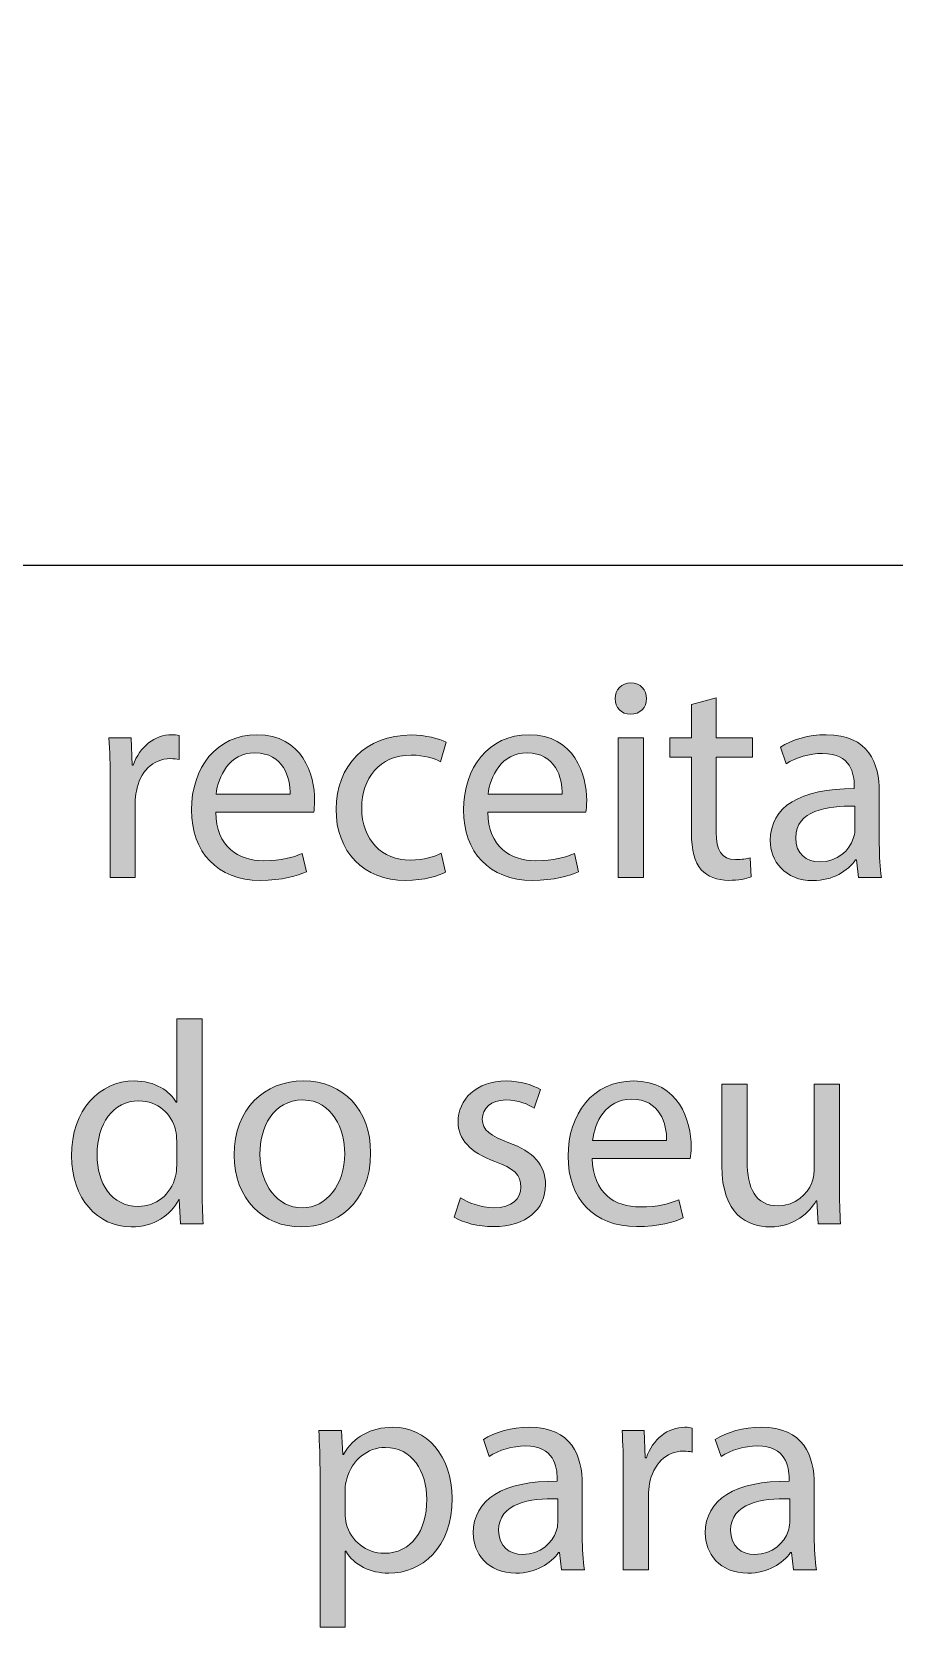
# Model space of a CAD drawing. Header units: inches. Extents: x -507 to 1392, y -754 to 68.
# Drawn here: x 845.2 to 875.1, y -171.2 to -115.9 of the extents above; entities that cross this region are included whole.
import ezdxf

# ---------------------------------------------------------------- set-up
doc = ezdxf.new("R2010")
doc.units = ezdxf.units.IN
doc.header["$MEASUREMENT"] = 0
doc.layers.add('back', color=7, linetype='Continuous')
picture_1 = doc.add_image_def('image63.png', size_in_pixel=(537, 452))

# ---------------------------------------------------------------- blocks, each defined once
blk = doc.blocks.new('block 166')
at = {"layer": 'back'}
image = blk.add_image(picture_1, insert=(829.857, -134.44), size_in_units=(128.88, 108.48), dxfattribs=at)
blk = doc.blocks.new('block 165')
at = {"layer": 'back'}
blk.add_blockref('block 166', (0, 0), dxfattribs=at)
blk = doc.blocks.new('block 191')
at = {"layer": 'back', "true_color": 0x231f20}
h = blk.add_hatch(color=250, dxfattribs=at)
h.dxf.hatch_style = 2
edge = h.paths.add_edge_path()
edge.add_spline(control_points=[(866.521, -139.053), (866.532, -139.353), (866.312, -139.593), (865.962, -139.593), (865.652, -139.593), (865.433, -139.353), (865.433, -139.053), (865.433, -138.744), (865.662, -138.504), (865.982, -138.504), (866.312, -138.504), (866.521, -138.744), (866.521, -139.053)], knot_values=[0, 0, 0, 0, 1, 1, 1, 2, 2, 2, 3, 3, 3, 4, 4, 4, 4], degree=3, periodic=1)
h.paths.add_polyline_path([(865.542, -145.25), (865.542, -140.413), (866.422, -140.413), (866.422, -145.25)])
h = blk.add_hatch(color=250, dxfattribs=at)
h.dxf.hatch_style = 2
edge = h.paths.add_edge_path()
edge.add_spline(control_points=[(868.941, -139.023), (868.941, -139.023), (868.941, -140.413), (868.941, -140.413), (868.941, -140.413), (870.201, -140.413), (870.201, -140.413), (870.201, -140.413), (870.201, -141.083), (870.201, -141.083), (870.201, -141.083), (868.941, -141.083), (868.941, -141.083), (868.941, -141.083), (868.941, -143.691), (868.941, -143.691), (868.941, -144.291), (869.111, -144.63), (869.602, -144.63), (869.831, -144.63), (870.001, -144.601), (870.111, -144.57), (870.111, -144.57), (870.151, -145.23), (870.151, -145.23), (869.981, -145.3), (869.711, -145.35), (869.371, -145.35), (868.962, -145.35), (868.632, -145.22), (868.422, -144.98), (868.172, -144.72), (868.082, -144.291), (868.082, -143.721), (868.082, -143.721), (868.082, -141.083), (868.082, -141.083), (868.082, -141.083), (867.332, -141.083), (867.332, -141.083), (867.332, -141.083), (867.332, -140.413), (867.332, -140.413), (867.332, -140.413), (868.082, -140.413), (868.082, -140.413), (868.082, -140.413), (868.082, -139.253), (868.082, -139.253), (868.082, -139.253), (868.941, -139.023), (868.941, -139.023)], knot_values=[0, 0, 0, 0, 1, 1, 1, 2, 2, 2, 3, 3, 3, 4, 4, 4, 5, 5, 5, 6, 6, 6, 7, 7, 7, 8, 8, 8, 9, 9, 9, 10, 10, 10, 11, 11, 11, 12, 12, 12, 13, 13, 13, 14, 14, 14, 15, 15, 15, 16, 16, 16, 17, 17, 17, 17], degree=3, periodic=1)
h = blk.add_hatch(color=250, dxfattribs=at)
h.dxf.hatch_style = 2
edge = h.paths.add_edge_path()
edge.add_spline(control_points=[(847.933, -141.922), (847.933, -141.352), (847.923, -140.862), (847.893, -140.413), (847.893, -140.413), (848.662, -140.413), (848.662, -140.413), (848.662, -140.413), (848.692, -141.362), (848.692, -141.362), (848.692, -141.362), (848.732, -141.362), (848.732, -141.362), (848.952, -140.712), (849.481, -140.303), (850.071, -140.303), (850.171, -140.303), (850.241, -140.312), (850.321, -140.333), (850.321, -140.333), (850.321, -141.162), (850.321, -141.162), (850.231, -141.142), (850.142, -141.132), (850.021, -141.132), (849.401, -141.132), (848.962, -141.602), (848.842, -142.262), (848.822, -142.381), (848.802, -142.521), (848.802, -142.671), (848.802, -142.671), (848.802, -145.25), (848.802, -145.25), (848.802, -145.25), (847.933, -145.25), (847.933, -145.25), (847.933, -145.25), (847.933, -141.922), (847.933, -141.922)], knot_values=[0, 0, 0, 0, 1, 1, 1, 2, 2, 2, 3, 3, 3, 4, 4, 4, 5, 5, 5, 6, 6, 6, 7, 7, 7, 8, 8, 8, 9, 9, 9, 10, 10, 10, 11, 11, 11, 12, 12, 12, 13, 13, 13, 13], degree=3, periodic=1)
h = blk.add_hatch(color=250, dxfattribs=at)
h.dxf.hatch_style = 2
edge = h.paths.add_edge_path()
edge.add_spline(control_points=[(851.592, -142.991), (851.612, -144.181), (852.372, -144.67), (853.251, -144.67), (853.881, -144.67), (854.261, -144.561), (854.591, -144.42), (854.591, -144.42), (854.74, -145.05), (854.74, -145.05), (854.431, -145.19), (853.9, -145.35), (853.131, -145.35), (851.643, -145.35), (850.753, -144.371), (850.753, -142.911), (850.753, -141.452), (851.612, -140.303), (853.021, -140.303), (854.601, -140.303), (855.021, -141.692), (855.021, -142.582), (855.021, -142.761), (855, -142.901), (854.99, -142.991), (854.99, -142.991), (851.592, -142.991), (851.592, -142.991)], knot_values=[0, 0, 0, 0, 1, 1, 1, 2, 2, 2, 3, 3, 3, 4, 4, 4, 5, 5, 5, 6, 6, 6, 7, 7, 7, 8, 8, 8, 9, 9, 9, 9], degree=3, periodic=1)
edge = h.paths.add_edge_path()
edge.add_spline(control_points=[(854.171, -142.362), (854.181, -141.802), (853.94, -140.933), (852.951, -140.933), (852.062, -140.933), (851.672, -141.752), (851.603, -142.362), (851.603, -142.362), (854.171, -142.362), (854.171, -142.362)], knot_values=[0, 0, 0, 0, 1, 1, 1, 2, 2, 2, 3, 3, 3, 3], degree=3, periodic=1)
h = blk.add_hatch(color=250, dxfattribs=at)
h.dxf.hatch_style = 2
edge = h.paths.add_edge_path()
edge.add_spline(control_points=[(859.561, -145.07), (859.33, -145.19), (858.82, -145.35), (858.171, -145.35), (856.712, -145.35), (855.763, -144.36), (855.763, -142.881), (855.763, -141.392), (856.782, -140.312), (858.361, -140.312), (858.881, -140.312), (859.341, -140.443), (859.58, -140.562), (859.58, -140.562), (859.38, -141.242), (859.38, -141.242), (859.171, -141.122), (858.841, -141.012), (858.361, -141.012), (857.252, -141.012), (856.652, -141.832), (856.652, -142.841), (856.652, -143.961), (857.371, -144.65), (858.331, -144.65), (858.831, -144.65), (859.16, -144.521), (859.41, -144.411), (859.41, -144.411), (859.561, -145.07), (859.561, -145.07)], knot_values=[0, 0, 0, 0, 1, 1, 1, 2, 2, 2, 3, 3, 3, 4, 4, 4, 5, 5, 5, 6, 6, 6, 7, 7, 7, 8, 8, 8, 9, 9, 9, 10, 10, 10, 10], degree=3, periodic=1)
h = blk.add_hatch(color=250, dxfattribs=at)
h.dxf.hatch_style = 2
edge = h.paths.add_edge_path()
edge.add_spline(control_points=[(861.022, -142.991), (861.042, -144.181), (861.802, -144.67), (862.682, -144.67), (863.312, -144.67), (863.69, -144.561), (864.021, -144.42), (864.021, -144.42), (864.171, -145.05), (864.171, -145.05), (863.86, -145.19), (863.331, -145.35), (862.562, -145.35), (861.072, -145.35), (860.183, -144.371), (860.183, -142.911), (860.183, -141.452), (861.042, -140.303), (862.451, -140.303), (864.03, -140.303), (864.45, -141.692), (864.45, -142.582), (864.45, -142.761), (864.431, -142.901), (864.421, -142.991), (864.421, -142.991), (861.022, -142.991), (861.022, -142.991)], knot_values=[0, 0, 0, 0, 1, 1, 1, 2, 2, 2, 3, 3, 3, 4, 4, 4, 5, 5, 5, 6, 6, 6, 7, 7, 7, 8, 8, 8, 9, 9, 9, 9], degree=3, periodic=1)
edge = h.paths.add_edge_path()
edge.add_spline(control_points=[(863.601, -142.362), (863.611, -141.802), (863.371, -140.933), (862.382, -140.933), (861.492, -140.933), (861.103, -141.752), (861.032, -142.362), (861.032, -142.362), (863.601, -142.362), (863.601, -142.362)], knot_values=[0, 0, 0, 0, 1, 1, 1, 2, 2, 2, 3, 3, 3, 3], degree=3, periodic=1)
h = blk.add_hatch(color=250, dxfattribs=at)
h.dxf.hatch_style = 2
edge = h.paths.add_edge_path()
edge.add_spline(control_points=[(873.871, -145.25), (873.871, -145.25), (873.801, -144.64), (873.801, -144.64), (873.801, -144.64), (873.771, -144.64), (873.771, -144.64), (873.501, -145.02), (872.981, -145.36), (872.292, -145.36), (871.312, -145.36), (870.812, -144.67), (870.812, -143.971), (870.812, -142.801), (871.852, -142.162), (873.721, -142.172), (873.721, -142.172), (873.721, -142.072), (873.721, -142.072), (873.721, -141.672), (873.611, -140.952), (872.621, -140.952), (872.172, -140.952), (871.702, -141.092), (871.362, -141.312), (871.362, -141.312), (871.162, -140.732), (871.162, -140.732), (871.562, -140.473), (872.142, -140.303), (872.751, -140.303), (874.23, -140.303), (874.591, -141.312), (874.591, -142.282), (874.591, -142.282), (874.591, -144.091), (874.591, -144.091), (874.591, -144.51), (874.61, -144.92), (874.67, -145.25), (874.67, -145.25), (873.871, -145.25), (873.871, -145.25)], knot_values=[0, 0, 0, 0, 1, 1, 1, 2, 2, 2, 3, 3, 3, 4, 4, 4, 5, 5, 5, 6, 6, 6, 7, 7, 7, 8, 8, 8, 9, 9, 9, 10, 10, 10, 11, 11, 11, 12, 12, 12, 13, 13, 13, 14, 14, 14, 14], degree=3, periodic=1)
edge = h.paths.add_edge_path()
edge.add_spline(control_points=[(873.741, -142.781), (872.781, -142.761), (871.692, -142.931), (871.692, -143.871), (871.692, -144.44), (872.071, -144.71), (872.521, -144.71), (873.151, -144.71), (873.551, -144.311), (873.69, -143.901), (873.721, -143.811), (873.741, -143.711), (873.741, -143.621), (873.741, -143.621), (873.741, -142.781), (873.741, -142.781)], knot_values=[0, 0, 0, 0, 1, 1, 1, 2, 2, 2, 3, 3, 3, 4, 4, 4, 5, 5, 5, 5], degree=3, periodic=1)
h = blk.add_hatch(color=250, dxfattribs=at)
h.dxf.hatch_style = 2
edge = h.paths.add_edge_path()
edge.add_spline(control_points=[(851.12, -150.154), (851.12, -150.154), (851.12, -156), (851.12, -156), (851.12, -156.431), (851.13, -156.92), (851.16, -157.25), (851.16, -157.25), (850.37, -157.25), (850.37, -157.25), (850.37, -157.25), (850.33, -156.411), (850.33, -156.411), (850.33, -156.411), (850.311, -156.411), (850.311, -156.411), (850.041, -156.95), (849.451, -157.36), (848.661, -157.36), (847.492, -157.36), (846.593, -156.371), (846.593, -154.901), (846.582, -153.292), (847.582, -152.303), (848.762, -152.303), (849.501, -152.303), (850.001, -152.652), (850.221, -153.042), (850.221, -153.042), (850.24, -153.042), (850.24, -153.042), (850.24, -153.042), (850.24, -150.154), (850.24, -150.154), (850.24, -150.154), (851.12, -150.154), (851.12, -150.154)], knot_values=[0, 0, 0, 0, 1, 1, 1, 2, 2, 2, 3, 3, 3, 4, 4, 4, 5, 5, 5, 6, 6, 6, 7, 7, 7, 8, 8, 8, 9, 9, 9, 10, 10, 10, 11, 11, 11, 12, 12, 12, 12], degree=3, periodic=1)
edge = h.paths.add_edge_path()
edge.add_spline(control_points=[(850.24, -154.381), (850.24, -154.271), (850.23, -154.122), (850.2, -154.012), (850.07, -153.452), (849.591, -152.992), (848.931, -152.992), (848.021, -152.992), (847.482, -153.792), (847.482, -154.861), (847.482, -155.841), (847.962, -156.65), (848.911, -156.65), (849.501, -156.65), (850.041, -156.261), (850.2, -155.601), (850.23, -155.481), (850.24, -155.361), (850.24, -155.221), (850.24, -155.221), (850.24, -154.381), (850.24, -154.381)], knot_values=[0, 0, 0, 0, 1, 1, 1, 2, 2, 2, 3, 3, 3, 4, 4, 4, 5, 5, 5, 6, 6, 6, 7, 7, 7, 7], degree=3, periodic=1)
h = blk.add_hatch(color=250, dxfattribs=at)
h.dxf.hatch_style = 2
edge = h.paths.add_edge_path()
edge.add_spline(control_points=[(856.96, -154.792), (856.96, -156.581), (855.721, -157.36), (854.552, -157.36), (853.242, -157.36), (852.232, -156.4), (852.232, -154.871), (852.232, -153.252), (853.292, -152.303), (854.631, -152.303), (856.021, -152.303), (856.96, -153.312), (856.96, -154.792)], knot_values=[0, 0, 0, 0, 1, 1, 1, 2, 2, 2, 3, 3, 3, 4, 4, 4, 4], degree=3, periodic=1)
edge = h.paths.add_edge_path()
edge.add_spline(control_points=[(853.122, -154.841), (853.122, -155.901), (853.731, -156.7), (854.591, -156.7), (855.431, -156.7), (856.061, -155.911), (856.061, -154.821), (856.061, -154.002), (855.65, -152.962), (854.611, -152.962), (853.572, -152.962), (853.122, -153.922), (853.122, -154.841)], knot_values=[0, 0, 0, 0, 1, 1, 1, 2, 2, 2, 3, 3, 3, 4, 4, 4, 4], degree=3, periodic=1)
h = blk.add_hatch(color=250, dxfattribs=at)
h.dxf.hatch_style = 2
edge = h.paths.add_edge_path()
edge.add_spline(control_points=[(860.072, -156.351), (860.332, -156.521), (860.792, -156.7), (861.231, -156.7), (861.871, -156.7), (862.171, -156.38), (862.171, -155.98), (862.171, -155.561), (861.921, -155.331), (861.271, -155.091), (860.402, -154.781), (859.992, -154.302), (859.992, -153.722), (859.992, -152.942), (860.622, -152.303), (861.661, -152.303), (862.151, -152.303), (862.581, -152.443), (862.851, -152.603), (862.851, -152.603), (862.631, -153.242), (862.631, -153.242), (862.441, -153.122), (862.091, -152.962), (861.642, -152.962), (861.122, -152.962), (860.832, -153.262), (860.832, -153.622), (860.832, -154.022), (861.122, -154.202), (861.751, -154.441), (862.591, -154.761), (863.021, -155.181), (863.021, -155.901), (863.021, -156.75), (862.361, -157.35), (861.212, -157.35), (860.682, -157.35), (860.192, -157.22), (859.853, -157.02), (859.853, -157.02), (860.072, -156.351), (860.072, -156.351)], knot_values=[0, 0, 0, 0, 1, 1, 1, 2, 2, 2, 3, 3, 3, 4, 4, 4, 5, 5, 5, 6, 6, 6, 7, 7, 7, 8, 8, 8, 9, 9, 9, 10, 10, 10, 11, 11, 11, 12, 12, 12, 13, 13, 13, 14, 14, 14, 14], degree=3, periodic=1)
h = blk.add_hatch(color=250, dxfattribs=at)
h.dxf.hatch_style = 2
edge = h.paths.add_edge_path()
edge.add_spline(control_points=[(864.642, -154.991), (864.662, -156.181), (865.422, -156.67), (866.301, -156.67), (866.931, -156.67), (867.311, -156.561), (867.641, -156.42), (867.641, -156.42), (867.79, -157.05), (867.79, -157.05), (867.48, -157.19), (866.95, -157.35), (866.181, -157.35), (864.692, -157.35), (863.803, -156.371), (863.803, -154.911), (863.803, -153.452), (864.662, -152.303), (866.071, -152.303), (867.65, -152.303), (868.07, -153.692), (868.07, -154.582), (868.07, -154.761), (868.05, -154.901), (868.04, -154.991), (868.04, -154.991), (864.642, -154.991), (864.642, -154.991)], knot_values=[0, 0, 0, 0, 1, 1, 1, 2, 2, 2, 3, 3, 3, 4, 4, 4, 5, 5, 5, 6, 6, 6, 7, 7, 7, 8, 8, 8, 9, 9, 9, 9], degree=3, periodic=1)
edge = h.paths.add_edge_path()
edge.add_spline(control_points=[(867.221, -154.362), (867.23, -153.802), (866.99, -152.933), (866.001, -152.933), (865.111, -152.933), (864.722, -153.752), (864.652, -154.362), (864.652, -154.362), (867.221, -154.362), (867.221, -154.362)], knot_values=[0, 0, 0, 0, 1, 1, 1, 2, 2, 2, 3, 3, 3, 3], degree=3, periodic=1)
h = blk.add_hatch(color=250, dxfattribs=at)
h.dxf.hatch_style = 2
edge = h.paths.add_edge_path()
edge.add_spline(control_points=[(873.21, -155.931), (873.21, -156.431), (873.22, -156.87), (873.25, -157.25), (873.25, -157.25), (872.47, -157.25), (872.47, -157.25), (872.47, -157.25), (872.42, -156.46), (872.42, -156.46), (872.42, -156.46), (872.4, -156.46), (872.4, -156.46), (872.17, -156.85), (871.66, -157.36), (870.801, -157.36), (870.041, -157.36), (869.132, -156.94), (869.132, -155.241), (869.132, -155.241), (869.132, -152.413), (869.132, -152.413), (869.132, -152.413), (870.012, -152.413), (870.012, -152.413), (870.012, -152.413), (870.012, -155.091), (870.012, -155.091), (870.012, -156.011), (870.291, -156.63), (871.091, -156.63), (871.681, -156.63), (872.091, -156.221), (872.25, -155.831), (872.3, -155.701), (872.33, -155.541), (872.33, -155.381), (872.33, -155.381), (872.33, -152.413), (872.33, -152.413), (872.33, -152.413), (873.21, -152.413), (873.21, -152.413), (873.21, -152.413), (873.21, -155.931), (873.21, -155.931)], knot_values=[0, 0, 0, 0, 1, 1, 1, 2, 2, 2, 3, 3, 3, 4, 4, 4, 5, 5, 5, 6, 6, 6, 7, 7, 7, 8, 8, 8, 9, 9, 9, 10, 10, 10, 11, 11, 11, 12, 12, 12, 13, 13, 13, 14, 14, 14, 15, 15, 15, 15], degree=3, periodic=1)
h = blk.add_hatch(color=250, dxfattribs=at)
h.dxf.hatch_style = 2
edge = h.paths.add_edge_path()
edge.add_spline(control_points=[(855.207, -165.992), (855.207, -165.372), (855.188, -164.873), (855.167, -164.413), (855.167, -164.413), (855.957, -164.413), (855.957, -164.413), (855.957, -164.413), (855.997, -165.242), (855.997, -165.242), (855.997, -165.242), (856.017, -165.242), (856.017, -165.242), (856.377, -164.652), (856.946, -164.303), (857.736, -164.303), (858.905, -164.303), (859.785, -165.292), (859.785, -166.761), (859.785, -168.5), (858.726, -169.36), (857.586, -169.36), (856.946, -169.36), (856.387, -169.08), (856.097, -168.601), (856.097, -168.601), (856.077, -168.601), (856.077, -168.601), (856.077, -168.601), (856.077, -171.229), (856.077, -171.229), (856.077, -171.229), (855.207, -171.229), (855.207, -171.229), (855.207, -171.229), (855.207, -165.992), (855.207, -165.992)], knot_values=[0, 0, 0, 0, 1, 1, 1, 2, 2, 2, 3, 3, 3, 4, 4, 4, 5, 5, 5, 6, 6, 6, 7, 7, 7, 8, 8, 8, 9, 9, 9, 10, 10, 10, 11, 11, 11, 12, 12, 12, 12], degree=3, periodic=1)
edge = h.paths.add_edge_path()
edge.add_spline(control_points=[(856.077, -167.281), (856.077, -167.411), (856.097, -167.531), (856.117, -167.641), (856.276, -168.25), (856.807, -168.67), (857.437, -168.67), (858.365, -168.67), (858.905, -167.911), (858.905, -166.801), (858.905, -165.832), (858.396, -165.002), (857.466, -165.002), (856.866, -165.002), (856.307, -165.432), (856.137, -166.092), (856.106, -166.202), (856.077, -166.332), (856.077, -166.452), (856.077, -166.452), (856.077, -167.281), (856.077, -167.281)], knot_values=[0, 0, 0, 0, 1, 1, 1, 2, 2, 2, 3, 3, 3, 4, 4, 4, 5, 5, 5, 6, 6, 6, 7, 7, 7, 7], degree=3, periodic=1)
h = blk.add_hatch(color=250, dxfattribs=at)
h.dxf.hatch_style = 2
edge = h.paths.add_edge_path()
edge.add_spline(control_points=[(863.576, -169.25), (863.576, -169.25), (863.506, -168.64), (863.506, -168.64), (863.506, -168.64), (863.476, -168.64), (863.476, -168.64), (863.206, -169.02), (862.687, -169.36), (861.997, -169.36), (861.018, -169.36), (860.518, -168.67), (860.518, -167.971), (860.518, -166.801), (861.557, -166.162), (863.426, -166.172), (863.426, -166.172), (863.426, -166.072), (863.426, -166.072), (863.426, -165.672), (863.316, -164.952), (862.326, -164.952), (861.877, -164.952), (861.407, -165.092), (861.067, -165.312), (861.067, -165.312), (860.867, -164.732), (860.867, -164.732), (861.268, -164.473), (861.847, -164.303), (862.456, -164.303), (863.936, -164.303), (864.296, -165.312), (864.296, -166.282), (864.296, -166.282), (864.296, -168.091), (864.296, -168.091), (864.296, -168.51), (864.315, -168.92), (864.375, -169.25), (864.375, -169.25), (863.576, -169.25), (863.576, -169.25)], knot_values=[0, 0, 0, 0, 1, 1, 1, 2, 2, 2, 3, 3, 3, 4, 4, 4, 5, 5, 5, 6, 6, 6, 7, 7, 7, 8, 8, 8, 9, 9, 9, 10, 10, 10, 11, 11, 11, 12, 12, 12, 13, 13, 13, 14, 14, 14, 14], degree=3, periodic=1)
edge = h.paths.add_edge_path()
edge.add_spline(control_points=[(863.446, -166.781), (862.486, -166.761), (861.397, -166.931), (861.397, -167.871), (861.397, -168.44), (861.776, -168.71), (862.227, -168.71), (862.856, -168.71), (863.256, -168.311), (863.396, -167.901), (863.426, -167.811), (863.446, -167.711), (863.446, -167.621), (863.446, -167.621), (863.446, -166.781), (863.446, -166.781)], knot_values=[0, 0, 0, 0, 1, 1, 1, 2, 2, 2, 3, 3, 3, 4, 4, 4, 5, 5, 5, 5], degree=3, periodic=1)
h = blk.add_hatch(color=250, dxfattribs=at)
h.dxf.hatch_style = 2
edge = h.paths.add_edge_path()
edge.add_spline(control_points=[(865.717, -165.922), (865.717, -165.352), (865.707, -164.862), (865.677, -164.413), (865.677, -164.413), (866.446, -164.413), (866.446, -164.413), (866.446, -164.413), (866.477, -165.362), (866.477, -165.362), (866.477, -165.362), (866.517, -165.362), (866.517, -165.362), (866.736, -164.712), (867.267, -164.303), (867.856, -164.303), (867.956, -164.303), (868.025, -164.312), (868.105, -164.333), (868.105, -164.333), (868.105, -165.162), (868.105, -165.162), (868.016, -165.142), (867.926, -165.132), (867.806, -165.132), (867.187, -165.132), (866.746, -165.602), (866.627, -166.262), (866.606, -166.381), (866.587, -166.521), (866.587, -166.671), (866.587, -166.671), (866.587, -169.25), (866.587, -169.25), (866.587, -169.25), (865.717, -169.25), (865.717, -169.25), (865.717, -169.25), (865.717, -165.922), (865.717, -165.922)], knot_values=[0, 0, 0, 0, 1, 1, 1, 2, 2, 2, 3, 3, 3, 4, 4, 4, 5, 5, 5, 6, 6, 6, 7, 7, 7, 8, 8, 8, 9, 9, 9, 10, 10, 10, 11, 11, 11, 12, 12, 12, 13, 13, 13, 13], degree=3, periodic=1)
h = blk.add_hatch(color=250, dxfattribs=at)
h.dxf.hatch_style = 2
edge = h.paths.add_edge_path()
edge.add_spline(control_points=[(871.616, -169.25), (871.616, -169.25), (871.546, -168.64), (871.546, -168.64), (871.546, -168.64), (871.516, -168.64), (871.516, -168.64), (871.246, -169.02), (870.727, -169.36), (870.037, -169.36), (869.058, -169.36), (868.558, -168.67), (868.558, -167.971), (868.558, -166.801), (869.597, -166.162), (871.466, -166.172), (871.466, -166.172), (871.466, -166.072), (871.466, -166.072), (871.466, -165.672), (871.356, -164.952), (870.366, -164.952), (869.917, -164.952), (869.447, -165.092), (869.107, -165.312), (869.107, -165.312), (868.907, -164.732), (868.907, -164.732), (869.308, -164.473), (869.887, -164.303), (870.496, -164.303), (871.976, -164.303), (872.336, -165.312), (872.336, -166.282), (872.336, -166.282), (872.336, -168.091), (872.336, -168.091), (872.336, -168.51), (872.355, -168.92), (872.415, -169.25), (872.415, -169.25), (871.616, -169.25), (871.616, -169.25)], knot_values=[0, 0, 0, 0, 1, 1, 1, 2, 2, 2, 3, 3, 3, 4, 4, 4, 5, 5, 5, 6, 6, 6, 7, 7, 7, 8, 8, 8, 9, 9, 9, 10, 10, 10, 11, 11, 11, 12, 12, 12, 13, 13, 13, 14, 14, 14, 14], degree=3, periodic=1)
edge = h.paths.add_edge_path()
edge.add_spline(control_points=[(871.486, -166.781), (870.526, -166.761), (869.438, -166.931), (869.438, -167.871), (869.438, -168.44), (869.816, -168.71), (870.267, -168.71), (870.896, -168.71), (871.296, -168.311), (871.436, -167.901), (871.466, -167.811), (871.486, -167.711), (871.486, -167.621), (871.486, -167.621), (871.486, -166.781), (871.486, -166.781)], knot_values=[0, 0, 0, 0, 1, 1, 1, 2, 2, 2, 3, 3, 3, 4, 4, 4, 5, 5, 5, 5], degree=3, periodic=1)
at = {"layer": 'back', "lineweight": 0}
blk.add_lwpolyline([(865.542, -145.25), (865.542, -140.413), (866.422, -140.413), (866.422, -145.25), (865.542, -145.25)], dxfattribs=at)
for points, knots in [([(866.521, -139.053), (866.532, -139.353), (866.312, -139.593), (865.962, -139.593), (865.652, -139.593), (865.433, -139.353), (865.433, -139.053), (865.433, -138.744), (865.662, -138.504), (865.982, -138.504), (866.312, -138.504), (866.521, -138.744), (866.521, -139.053)], [0, 0, 0, 0, 1, 1, 1, 2, 2, 2, 3, 3, 3, 4, 4, 4, 4]), ([(868.941, -139.023), (868.941, -139.023), (868.941, -140.413), (868.941, -140.413), (868.941, -140.413), (870.201, -140.413), (870.201, -140.413), (870.201, -140.413), (870.201, -141.083), (870.201, -141.083), (870.201, -141.083), (868.941, -141.083), (868.941, -141.083), (868.941, -141.083), (868.941, -143.691), (868.941, -143.691), (868.941, -144.291), (869.111, -144.63), (869.602, -144.63), (869.831, -144.63), (870.001, -144.601), (870.111, -144.57), (870.111, -144.57), (870.151, -145.23), (870.151, -145.23), (869.981, -145.3), (869.711, -145.35), (869.371, -145.35), (868.962, -145.35), (868.632, -145.22), (868.422, -144.98), (868.172, -144.72), (868.082, -144.291), (868.082, -143.721), (868.082, -143.721), (868.082, -141.083), (868.082, -141.083), (868.082, -141.083), (867.332, -141.083), (867.332, -141.083), (867.332, -141.083), (867.332, -140.413), (867.332, -140.413), (867.332, -140.413), (868.082, -140.413), (868.082, -140.413), (868.082, -140.413), (868.082, -139.253), (868.082, -139.253), (868.082, -139.253), (868.941, -139.023), (868.941, -139.023)], [0, 0, 0, 0, 1, 1, 1, 2, 2, 2, 3, 3, 3, 4, 4, 4, 5, 5, 5, 6, 6, 6, 7, 7, 7, 8, 8, 8, 9, 9, 9, 10, 10, 10, 11, 11, 11, 12, 12, 12, 13, 13, 13, 14, 14, 14, 15, 15, 15, 16, 16, 16, 17, 17, 17, 17]), ([(847.933, -141.922), (847.933, -141.352), (847.923, -140.862), (847.893, -140.413), (847.893, -140.413), (848.662, -140.413), (848.662, -140.413), (848.662, -140.413), (848.692, -141.362), (848.692, -141.362), (848.692, -141.362), (848.732, -141.362), (848.732, -141.362), (848.952, -140.712), (849.481, -140.303), (850.071, -140.303), (850.171, -140.303), (850.241, -140.312), (850.321, -140.333), (850.321, -140.333), (850.321, -141.162), (850.321, -141.162), (850.231, -141.142), (850.142, -141.132), (850.021, -141.132), (849.401, -141.132), (848.962, -141.602), (848.842, -142.262), (848.822, -142.381), (848.802, -142.521), (848.802, -142.671), (848.802, -142.671), (848.802, -145.25), (848.802, -145.25), (848.802, -145.25), (847.933, -145.25), (847.933, -145.25), (847.933, -145.25), (847.933, -141.922), (847.933, -141.922)], [0, 0, 0, 0, 1, 1, 1, 2, 2, 2, 3, 3, 3, 4, 4, 4, 5, 5, 5, 6, 6, 6, 7, 7, 7, 8, 8, 8, 9, 9, 9, 10, 10, 10, 11, 11, 11, 12, 12, 12, 13, 13, 13, 13]), ([(851.592, -142.991), (851.612, -144.181), (852.372, -144.67), (853.251, -144.67), (853.881, -144.67), (854.261, -144.561), (854.591, -144.42), (854.591, -144.42), (854.74, -145.05), (854.74, -145.05), (854.431, -145.19), (853.9, -145.35), (853.131, -145.35), (851.643, -145.35), (850.753, -144.371), (850.753, -142.911), (850.753, -141.452), (851.612, -140.303), (853.021, -140.303), (854.601, -140.303), (855.021, -141.692), (855.021, -142.582), (855.021, -142.761), (855, -142.901), (854.99, -142.991), (854.99, -142.991), (851.592, -142.991), (851.592, -142.991)], [0, 0, 0, 0, 1, 1, 1, 2, 2, 2, 3, 3, 3, 4, 4, 4, 5, 5, 5, 6, 6, 6, 7, 7, 7, 8, 8, 8, 9, 9, 9, 9]), ([(859.561, -145.07), (859.33, -145.19), (858.82, -145.35), (858.171, -145.35), (856.712, -145.35), (855.763, -144.36), (855.763, -142.881), (855.763, -141.392), (856.782, -140.312), (858.361, -140.312), (858.881, -140.312), (859.341, -140.443), (859.58, -140.562), (859.58, -140.562), (859.38, -141.242), (859.38, -141.242), (859.171, -141.122), (858.841, -141.012), (858.361, -141.012), (857.252, -141.012), (856.652, -141.832), (856.652, -142.841), (856.652, -143.961), (857.371, -144.65), (858.331, -144.65), (858.831, -144.65), (859.16, -144.521), (859.41, -144.411), (859.41, -144.411), (859.561, -145.07), (859.561, -145.07)], [0, 0, 0, 0, 1, 1, 1, 2, 2, 2, 3, 3, 3, 4, 4, 4, 5, 5, 5, 6, 6, 6, 7, 7, 7, 8, 8, 8, 9, 9, 9, 10, 10, 10, 10]), ([(861.022, -142.991), (861.042, -144.181), (861.802, -144.67), (862.682, -144.67), (863.312, -144.67), (863.69, -144.561), (864.021, -144.42), (864.021, -144.42), (864.171, -145.05), (864.171, -145.05), (863.86, -145.19), (863.331, -145.35), (862.562, -145.35), (861.072, -145.35), (860.183, -144.371), (860.183, -142.911), (860.183, -141.452), (861.042, -140.303), (862.451, -140.303), (864.03, -140.303), (864.45, -141.692), (864.45, -142.582), (864.45, -142.761), (864.431, -142.901), (864.421, -142.991), (864.421, -142.991), (861.022, -142.991), (861.022, -142.991)], [0, 0, 0, 0, 1, 1, 1, 2, 2, 2, 3, 3, 3, 4, 4, 4, 5, 5, 5, 6, 6, 6, 7, 7, 7, 8, 8, 8, 9, 9, 9, 9]), ([(873.871, -145.25), (873.871, -145.25), (873.801, -144.64), (873.801, -144.64), (873.801, -144.64), (873.771, -144.64), (873.771, -144.64), (873.501, -145.02), (872.981, -145.36), (872.292, -145.36), (871.312, -145.36), (870.812, -144.67), (870.812, -143.971), (870.812, -142.801), (871.852, -142.162), (873.721, -142.172), (873.721, -142.172), (873.721, -142.072), (873.721, -142.072), (873.721, -141.672), (873.611, -140.952), (872.621, -140.952), (872.172, -140.952), (871.702, -141.092), (871.362, -141.312), (871.362, -141.312), (871.162, -140.732), (871.162, -140.732), (871.562, -140.473), (872.142, -140.303), (872.751, -140.303), (874.23, -140.303), (874.591, -141.312), (874.591, -142.282), (874.591, -142.282), (874.591, -144.091), (874.591, -144.091), (874.591, -144.51), (874.61, -144.92), (874.67, -145.25), (874.67, -145.25), (873.871, -145.25), (873.871, -145.25)], [0, 0, 0, 0, 1, 1, 1, 2, 2, 2, 3, 3, 3, 4, 4, 4, 5, 5, 5, 6, 6, 6, 7, 7, 7, 8, 8, 8, 9, 9, 9, 10, 10, 10, 11, 11, 11, 12, 12, 12, 13, 13, 13, 14, 14, 14, 14]), ([(854.171, -142.362), (854.181, -141.802), (853.94, -140.933), (852.951, -140.933), (852.062, -140.933), (851.672, -141.752), (851.603, -142.362), (851.603, -142.362), (854.171, -142.362), (854.171, -142.362)], [0, 0, 0, 0, 1, 1, 1, 2, 2, 2, 3, 3, 3, 3]), ([(863.601, -142.362), (863.611, -141.802), (863.371, -140.933), (862.382, -140.933), (861.492, -140.933), (861.103, -141.752), (861.032, -142.362), (861.032, -142.362), (863.601, -142.362), (863.601, -142.362)], [0, 0, 0, 0, 1, 1, 1, 2, 2, 2, 3, 3, 3, 3]), ([(873.741, -142.781), (872.781, -142.761), (871.692, -142.931), (871.692, -143.871), (871.692, -144.44), (872.071, -144.71), (872.521, -144.71), (873.151, -144.71), (873.551, -144.311), (873.69, -143.901), (873.721, -143.811), (873.741, -143.711), (873.741, -143.621), (873.741, -143.621), (873.741, -142.781), (873.741, -142.781)], [0, 0, 0, 0, 1, 1, 1, 2, 2, 2, 3, 3, 3, 4, 4, 4, 5, 5, 5, 5]), ([(851.12, -150.154), (851.12, -150.154), (851.12, -156), (851.12, -156), (851.12, -156.431), (851.13, -156.92), (851.16, -157.25), (851.16, -157.25), (850.37, -157.25), (850.37, -157.25), (850.37, -157.25), (850.33, -156.411), (850.33, -156.411), (850.33, -156.411), (850.311, -156.411), (850.311, -156.411), (850.041, -156.95), (849.451, -157.36), (848.661, -157.36), (847.492, -157.36), (846.593, -156.371), (846.593, -154.901), (846.582, -153.292), (847.582, -152.303), (848.762, -152.303), (849.501, -152.303), (850.001, -152.652), (850.221, -153.042), (850.221, -153.042), (850.24, -153.042), (850.24, -153.042), (850.24, -153.042), (850.24, -150.154), (850.24, -150.154), (850.24, -150.154), (851.12, -150.154), (851.12, -150.154)], [0, 0, 0, 0, 1, 1, 1, 2, 2, 2, 3, 3, 3, 4, 4, 4, 5, 5, 5, 6, 6, 6, 7, 7, 7, 8, 8, 8, 9, 9, 9, 10, 10, 10, 11, 11, 11, 12, 12, 12, 12]), ([(856.96, -154.792), (856.96, -156.581), (855.721, -157.36), (854.552, -157.36), (853.242, -157.36), (852.232, -156.4), (852.232, -154.871), (852.232, -153.252), (853.292, -152.303), (854.631, -152.303), (856.021, -152.303), (856.96, -153.312), (856.96, -154.792)], [0, 0, 0, 0, 1, 1, 1, 2, 2, 2, 3, 3, 3, 4, 4, 4, 4]), ([(860.072, -156.351), (860.332, -156.521), (860.792, -156.7), (861.231, -156.7), (861.871, -156.7), (862.171, -156.38), (862.171, -155.98), (862.171, -155.561), (861.921, -155.331), (861.271, -155.091), (860.402, -154.781), (859.992, -154.302), (859.992, -153.722), (859.992, -152.942), (860.622, -152.303), (861.661, -152.303), (862.151, -152.303), (862.581, -152.443), (862.851, -152.603), (862.851, -152.603), (862.631, -153.242), (862.631, -153.242), (862.441, -153.122), (862.091, -152.962), (861.642, -152.962), (861.122, -152.962), (860.832, -153.262), (860.832, -153.622), (860.832, -154.022), (861.122, -154.202), (861.751, -154.441), (862.591, -154.761), (863.021, -155.181), (863.021, -155.901), (863.021, -156.75), (862.361, -157.35), (861.212, -157.35), (860.682, -157.35), (860.192, -157.22), (859.853, -157.02), (859.853, -157.02), (860.072, -156.351), (860.072, -156.351)], [0, 0, 0, 0, 1, 1, 1, 2, 2, 2, 3, 3, 3, 4, 4, 4, 5, 5, 5, 6, 6, 6, 7, 7, 7, 8, 8, 8, 9, 9, 9, 10, 10, 10, 11, 11, 11, 12, 12, 12, 13, 13, 13, 14, 14, 14, 14]), ([(864.642, -154.991), (864.662, -156.181), (865.422, -156.67), (866.301, -156.67), (866.931, -156.67), (867.311, -156.561), (867.641, -156.42), (867.641, -156.42), (867.79, -157.05), (867.79, -157.05), (867.48, -157.19), (866.95, -157.35), (866.181, -157.35), (864.692, -157.35), (863.803, -156.371), (863.803, -154.911), (863.803, -153.452), (864.662, -152.303), (866.071, -152.303), (867.65, -152.303), (868.07, -153.692), (868.07, -154.582), (868.07, -154.761), (868.05, -154.901), (868.04, -154.991), (868.04, -154.991), (864.642, -154.991), (864.642, -154.991)], [0, 0, 0, 0, 1, 1, 1, 2, 2, 2, 3, 3, 3, 4, 4, 4, 5, 5, 5, 6, 6, 6, 7, 7, 7, 8, 8, 8, 9, 9, 9, 9]), ([(873.21, -155.931), (873.21, -156.431), (873.22, -156.87), (873.25, -157.25), (873.25, -157.25), (872.47, -157.25), (872.47, -157.25), (872.47, -157.25), (872.42, -156.46), (872.42, -156.46), (872.42, -156.46), (872.4, -156.46), (872.4, -156.46), (872.17, -156.85), (871.66, -157.36), (870.801, -157.36), (870.041, -157.36), (869.132, -156.94), (869.132, -155.241), (869.132, -155.241), (869.132, -152.413), (869.132, -152.413), (869.132, -152.413), (870.012, -152.413), (870.012, -152.413), (870.012, -152.413), (870.012, -155.091), (870.012, -155.091), (870.012, -156.011), (870.291, -156.63), (871.091, -156.63), (871.681, -156.63), (872.091, -156.221), (872.25, -155.831), (872.3, -155.701), (872.33, -155.541), (872.33, -155.381), (872.33, -155.381), (872.33, -152.413), (872.33, -152.413), (872.33, -152.413), (873.21, -152.413), (873.21, -152.413), (873.21, -152.413), (873.21, -155.931), (873.21, -155.931)], [0, 0, 0, 0, 1, 1, 1, 2, 2, 2, 3, 3, 3, 4, 4, 4, 5, 5, 5, 6, 6, 6, 7, 7, 7, 8, 8, 8, 9, 9, 9, 10, 10, 10, 11, 11, 11, 12, 12, 12, 13, 13, 13, 14, 14, 14, 15, 15, 15, 15]), ([(850.24, -154.381), (850.24, -154.271), (850.23, -154.122), (850.2, -154.012), (850.07, -153.452), (849.591, -152.992), (848.931, -152.992), (848.021, -152.992), (847.482, -153.792), (847.482, -154.861), (847.482, -155.841), (847.962, -156.65), (848.911, -156.65), (849.501, -156.65), (850.041, -156.261), (850.2, -155.601), (850.23, -155.481), (850.24, -155.361), (850.24, -155.221), (850.24, -155.221), (850.24, -154.381), (850.24, -154.381)], [0, 0, 0, 0, 1, 1, 1, 2, 2, 2, 3, 3, 3, 4, 4, 4, 5, 5, 5, 6, 6, 6, 7, 7, 7, 7]), ([(853.122, -154.841), (853.122, -155.901), (853.731, -156.7), (854.591, -156.7), (855.431, -156.7), (856.061, -155.911), (856.061, -154.821), (856.061, -154.002), (855.65, -152.962), (854.611, -152.962), (853.572, -152.962), (853.122, -153.922), (853.122, -154.841)], [0, 0, 0, 0, 1, 1, 1, 2, 2, 2, 3, 3, 3, 4, 4, 4, 4]), ([(867.221, -154.362), (867.23, -153.802), (866.99, -152.933), (866.001, -152.933), (865.111, -152.933), (864.722, -153.752), (864.652, -154.362), (864.652, -154.362), (867.221, -154.362), (867.221, -154.362)], [0, 0, 0, 0, 1, 1, 1, 2, 2, 2, 3, 3, 3, 3]), ([(855.207, -165.992), (855.207, -165.372), (855.188, -164.873), (855.167, -164.413), (855.167, -164.413), (855.957, -164.413), (855.957, -164.413), (855.957, -164.413), (855.997, -165.242), (855.997, -165.242), (855.997, -165.242), (856.017, -165.242), (856.017, -165.242), (856.377, -164.652), (856.946, -164.303), (857.736, -164.303), (858.905, -164.303), (859.785, -165.292), (859.785, -166.761), (859.785, -168.5), (858.726, -169.36), (857.586, -169.36), (856.946, -169.36), (856.387, -169.08), (856.097, -168.601), (856.097, -168.601), (856.077, -168.601), (856.077, -168.601), (856.077, -168.601), (856.077, -171.229), (856.077, -171.229), (856.077, -171.229), (855.207, -171.229), (855.207, -171.229), (855.207, -171.229), (855.207, -165.992), (855.207, -165.992)], [0, 0, 0, 0, 1, 1, 1, 2, 2, 2, 3, 3, 3, 4, 4, 4, 5, 5, 5, 6, 6, 6, 7, 7, 7, 8, 8, 8, 9, 9, 9, 10, 10, 10, 11, 11, 11, 12, 12, 12, 12]), ([(863.576, -169.25), (863.576, -169.25), (863.506, -168.64), (863.506, -168.64), (863.506, -168.64), (863.476, -168.64), (863.476, -168.64), (863.206, -169.02), (862.687, -169.36), (861.997, -169.36), (861.018, -169.36), (860.518, -168.67), (860.518, -167.971), (860.518, -166.801), (861.557, -166.162), (863.426, -166.172), (863.426, -166.172), (863.426, -166.072), (863.426, -166.072), (863.426, -165.672), (863.316, -164.952), (862.326, -164.952), (861.877, -164.952), (861.407, -165.092), (861.067, -165.312), (861.067, -165.312), (860.867, -164.732), (860.867, -164.732), (861.268, -164.473), (861.847, -164.303), (862.456, -164.303), (863.936, -164.303), (864.296, -165.312), (864.296, -166.282), (864.296, -166.282), (864.296, -168.091), (864.296, -168.091), (864.296, -168.51), (864.315, -168.92), (864.375, -169.25), (864.375, -169.25), (863.576, -169.25), (863.576, -169.25)], [0, 0, 0, 0, 1, 1, 1, 2, 2, 2, 3, 3, 3, 4, 4, 4, 5, 5, 5, 6, 6, 6, 7, 7, 7, 8, 8, 8, 9, 9, 9, 10, 10, 10, 11, 11, 11, 12, 12, 12, 13, 13, 13, 14, 14, 14, 14]), ([(865.717, -165.922), (865.717, -165.352), (865.707, -164.862), (865.677, -164.413), (865.677, -164.413), (866.446, -164.413), (866.446, -164.413), (866.446, -164.413), (866.477, -165.362), (866.477, -165.362), (866.477, -165.362), (866.517, -165.362), (866.517, -165.362), (866.736, -164.712), (867.267, -164.303), (867.856, -164.303), (867.956, -164.303), (868.025, -164.312), (868.105, -164.333), (868.105, -164.333), (868.105, -165.162), (868.105, -165.162), (868.016, -165.142), (867.926, -165.132), (867.806, -165.132), (867.187, -165.132), (866.746, -165.602), (866.627, -166.262), (866.606, -166.381), (866.587, -166.521), (866.587, -166.671), (866.587, -166.671), (866.587, -169.25), (866.587, -169.25), (866.587, -169.25), (865.717, -169.25), (865.717, -169.25), (865.717, -169.25), (865.717, -165.922), (865.717, -165.922)], [0, 0, 0, 0, 1, 1, 1, 2, 2, 2, 3, 3, 3, 4, 4, 4, 5, 5, 5, 6, 6, 6, 7, 7, 7, 8, 8, 8, 9, 9, 9, 10, 10, 10, 11, 11, 11, 12, 12, 12, 13, 13, 13, 13]), ([(871.616, -169.25), (871.616, -169.25), (871.546, -168.64), (871.546, -168.64), (871.546, -168.64), (871.516, -168.64), (871.516, -168.64), (871.246, -169.02), (870.727, -169.36), (870.037, -169.36), (869.058, -169.36), (868.558, -168.67), (868.558, -167.971), (868.558, -166.801), (869.597, -166.162), (871.466, -166.172), (871.466, -166.172), (871.466, -166.072), (871.466, -166.072), (871.466, -165.672), (871.356, -164.952), (870.366, -164.952), (869.917, -164.952), (869.447, -165.092), (869.107, -165.312), (869.107, -165.312), (868.907, -164.732), (868.907, -164.732), (869.308, -164.473), (869.887, -164.303), (870.496, -164.303), (871.976, -164.303), (872.336, -165.312), (872.336, -166.282), (872.336, -166.282), (872.336, -168.091), (872.336, -168.091), (872.336, -168.51), (872.355, -168.92), (872.415, -169.25), (872.415, -169.25), (871.616, -169.25), (871.616, -169.25)], [0, 0, 0, 0, 1, 1, 1, 2, 2, 2, 3, 3, 3, 4, 4, 4, 5, 5, 5, 6, 6, 6, 7, 7, 7, 8, 8, 8, 9, 9, 9, 10, 10, 10, 11, 11, 11, 12, 12, 12, 13, 13, 13, 14, 14, 14, 14]), ([(856.077, -167.281), (856.077, -167.411), (856.097, -167.531), (856.117, -167.641), (856.276, -168.25), (856.807, -168.67), (857.437, -168.67), (858.365, -168.67), (858.905, -167.911), (858.905, -166.801), (858.905, -165.832), (858.396, -165.002), (857.466, -165.002), (856.866, -165.002), (856.307, -165.432), (856.137, -166.092), (856.106, -166.202), (856.077, -166.332), (856.077, -166.452), (856.077, -166.452), (856.077, -167.281), (856.077, -167.281)], [0, 0, 0, 0, 1, 1, 1, 2, 2, 2, 3, 3, 3, 4, 4, 4, 5, 5, 5, 6, 6, 6, 7, 7, 7, 7]), ([(863.446, -166.781), (862.486, -166.761), (861.397, -166.931), (861.397, -167.871), (861.397, -168.44), (861.776, -168.71), (862.227, -168.71), (862.856, -168.71), (863.256, -168.311), (863.396, -167.901), (863.426, -167.811), (863.446, -167.711), (863.446, -167.621), (863.446, -167.621), (863.446, -166.781), (863.446, -166.781)], [0, 0, 0, 0, 1, 1, 1, 2, 2, 2, 3, 3, 3, 4, 4, 4, 5, 5, 5, 5]), ([(871.486, -166.781), (870.526, -166.761), (869.438, -166.931), (869.438, -167.871), (869.438, -168.44), (869.816, -168.71), (870.267, -168.71), (870.896, -168.71), (871.296, -168.311), (871.436, -167.901), (871.466, -167.811), (871.486, -167.711), (871.486, -167.621), (871.486, -167.621), (871.486, -166.781), (871.486, -166.781)], [0, 0, 0, 0, 1, 1, 1, 2, 2, 2, 3, 3, 3, 4, 4, 4, 5, 5, 5, 5])]:
    blk.add_open_spline(points, degree=3, knots=knots, dxfattribs=at)

msp = doc.modelspace()

# ---------------------------------------------------------------- block references
at = {"layer": 'back'}
for name in ['block 165', 'block 191']:
    msp.add_blockref(name, (0, 0), dxfattribs=at)

doc.saveas('drawing.dxf')
